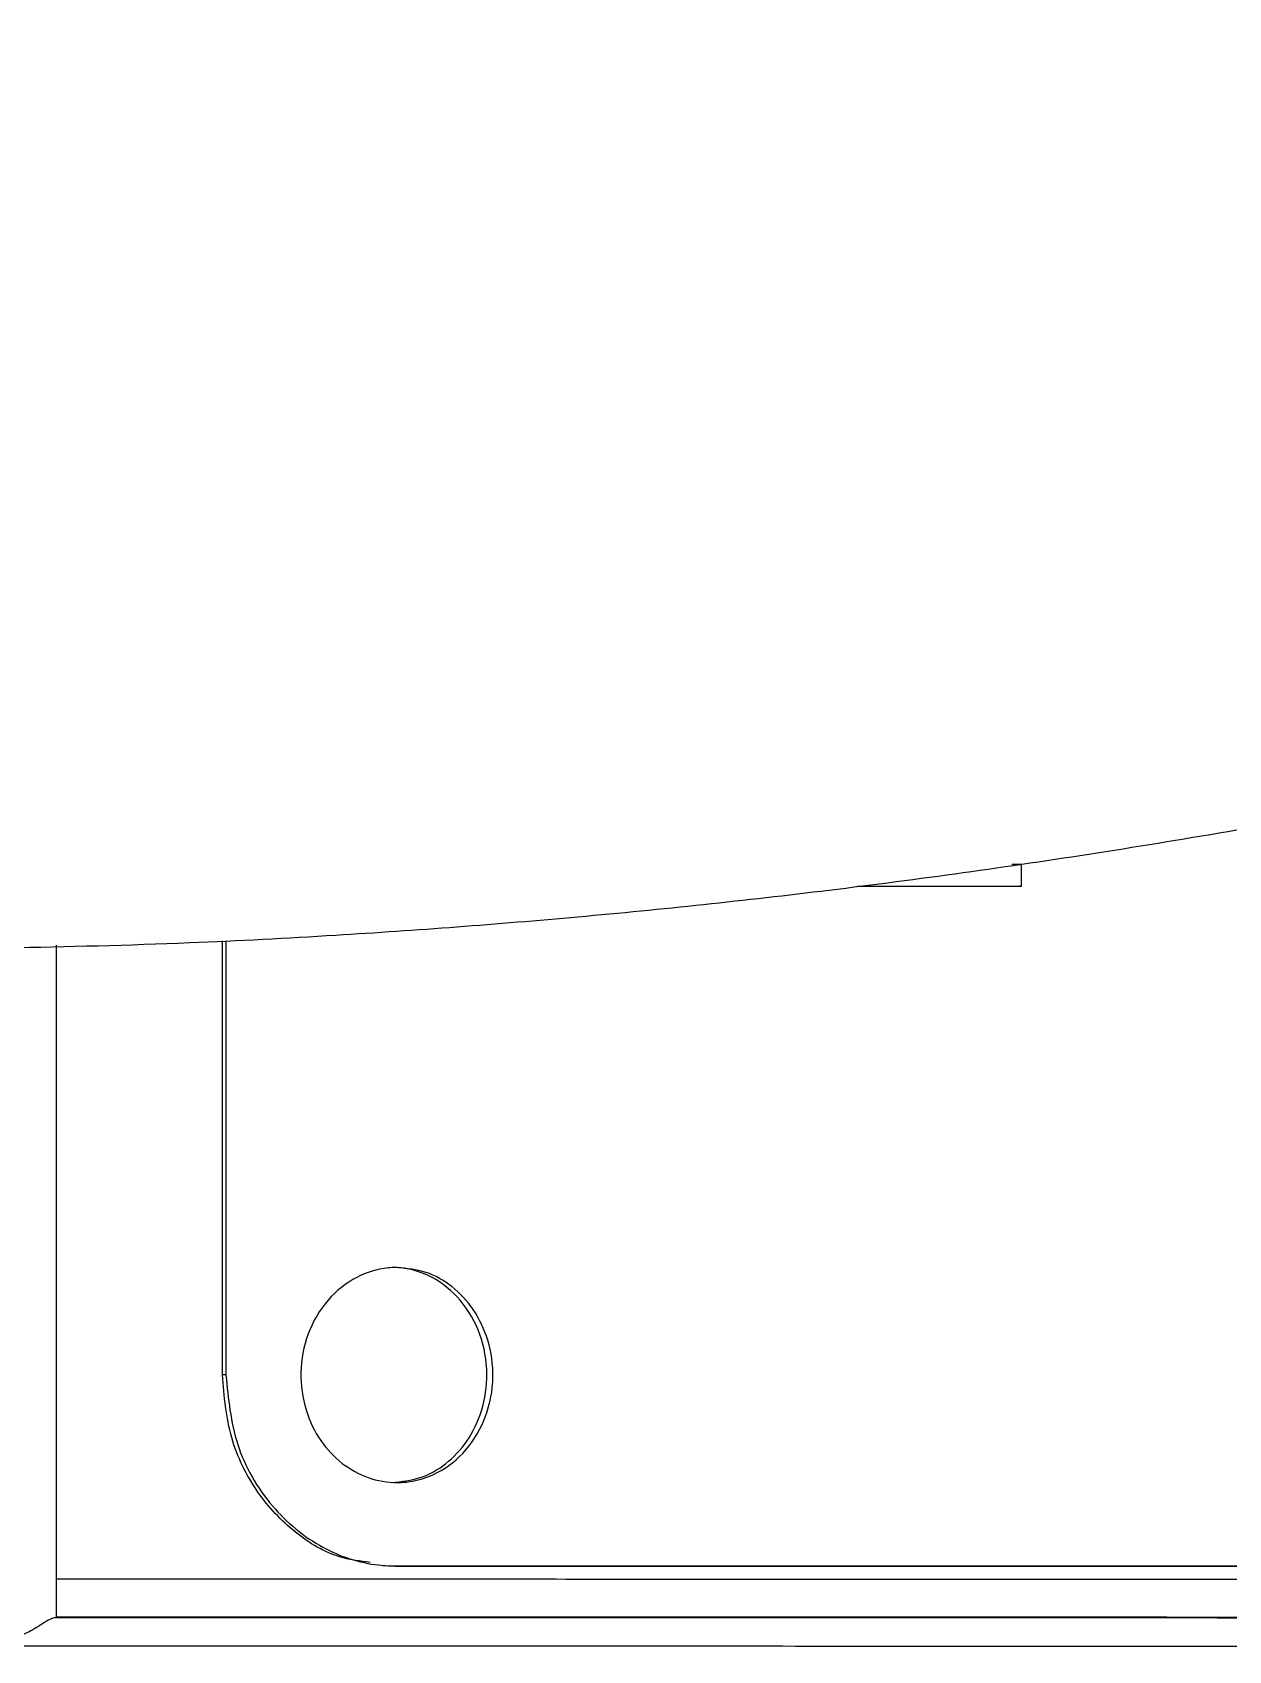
# Model space of a CAD drawing. Header units: millimetres. Extents: x 1852 to 4288, y 681 to 2404.
# Drawn here: x 2906.98 to 2932.02, y 942.27 to 976.14 of the extents above; entities that cross this region are included whole.
import ezdxf

# ---------------------------------------------------------------- set-up
doc = ezdxf.new("R2010")
doc.units = ezdxf.units.MM

msp = doc.modelspace()

# ---------------------------------------------------------------- linework, layer by layer
at = {"color": 7, "linetype": 'Continuous', "lineweight": 25}
for p, q in [((2927.684, 958.72), (2927.479, 958.72)), ((2927.684, 958.271), (2927.684, 958.72)), ((2927.684, 958.271), (2927.651, 958.271)), ((2907.473, 957.033), (2907.473, 942.968)), ((2910.954, 948.041), (2910.954, 957.124)), ((2911.03, 957.128), (2911.03, 948.041)), ((2911.03, 948.041), (2910.954, 948.041)), ((2914.613, 944.041), (2914.505, 944.041)), ((2907.473, 942.968), (2907.435, 942.962)), ((2907.473, 942.962), (2907.435, 942.962))]:
    msp.add_line(p, q, dxfattribs=at)
for points, knots in [([(2902.594, 956.935), (2905.154, 956.96), (2908.734, 956.995), (2914.004, 957.274), (2918.468, 957.609), (2923.784, 958.175), (2929.353, 958.948), (2935.167, 959.958), (2941.138, 961.214), (2947.214, 962.725), (2953.352, 964.495), (2959.517, 966.53), (2965.681, 968.829), (2971.817, 971.394), (2977.906, 974.225), (2983.925, 977.319), (2989.858, 980.673), (2995.687, 984.285), (3001.397, 988.151), (3006.972, 992.265), (3012.4, 996.622), (3017.665, 1001.216), (3022.757, 1006.041), (3027.661, 1011.089), (3032.368, 1016.352), (3036.866, 1021.822), (3041.144, 1027.49), (3045.193, 1033.347), (3049.003, 1039.384), (3052.564, 1045.589), (3055.87, 1051.954), (3058.91, 1058.467), (3061.68, 1065.116), (3064.17, 1071.89), (3066.375, 1078.778), (3068.29, 1085.767), (3069.909, 1092.844), (3071.226, 1099.998), (3072.239, 1107.215), (3072.944, 1114.482), (3073.337, 1121.786), (3073.415, 1129.114), (3073.178, 1136.452), (3072.624, 1143.787), (3071.752, 1151.105), (3070.562, 1158.392), (3069.054, 1165.634), (3067.229, 1172.819), (3065.088, 1179.932), (3062.634, 1186.959), (3059.87, 1193.888), (3056.797, 1200.704), (3053.42, 1207.395), (3049.742, 1213.947), (3045.768, 1220.347), (3041.503, 1226.582), (3036.952, 1232.64), (3032.12, 1238.508), (3027.013, 1244.175), (3021.637, 1249.627), (3016.19, 1254.675), (3010.717, 1259.327), (3005.258, 1263.597), (2999.633, 1267.639), (2993.852, 1271.447), (2987.924, 1275.016), (2981.862, 1278.338), (2975.676, 1281.408), (2969.38, 1284.221), (2962.986, 1286.773), (2956.511, 1289.059), (2949.973, 1291.076), (2943.398, 1292.818), (2936.825, 1294.283), (2930.331, 1295.465), (2924.042, 1296.362), (2918.518, 1296.945), (2913.635, 1297.313), (2908.811, 1297.552), (2902.837, 1297.67), (2897.32, 1297.559), (2892.051, 1297.287), (2887.587, 1296.95), (2882.27, 1296.385), (2876.701, 1295.612), (2870.888, 1294.602), (2864.917, 1293.345), (2858.841, 1291.835), (2852.703, 1290.064), (2846.538, 1288.03), (2840.374, 1285.73), (2834.237, 1283.165), (2828.149, 1280.335), (2822.13, 1277.241), (2816.197, 1273.886), (2810.368, 1270.274), (2804.658, 1266.409), (2799.082, 1262.295), (2793.655, 1257.937), (2788.389, 1253.343), (2783.298, 1248.519), (2778.393, 1243.471), (2773.686, 1238.208), (2769.189, 1232.738), (2764.91, 1227.07), (2760.862, 1221.213), (2757.052, 1215.176), (2753.49, 1208.97), (2750.185, 1202.605), (2747.143, 1196.093), (2744.381, 1189.442), (2742.044, 1183.16), (2740.765, 1179.055), (2740.202, 1177.246)], [0, 0, 0, 0, 0.0102074, 0.014274, 0.021037, 0.0280561, 0.0355867, 0.0434511, 0.0515783, 0.0599113, 0.0684099, 0.0770439, 0.085791, 0.0946336, 0.1035582, 0.112554, 0.1216124, 0.1307262, 0.1398897, 0.1490979, 0.1583469, 0.1676331, 0.1769537, 0.1863062, 0.1956884, 0.2050985, 0.2145348, 0.2239961, 0.233481, 0.2429885, 0.2525178, 0.262068, 0.2716385, 0.2812287, 0.2908382, 0.3004664, 0.3101132, 0.3197782, 0.3294613, 0.3391624, 0.3488814, 0.3586183, 0.3683733, 0.3781464, 0.387938, 0.3977483, 0.4075776, 0.4174265, 0.4272956, 0.4371854, 0.4470968, 0.4570307, 0.4669882, 0.4769704, 0.486979, 0.4970156, 0.5070822, 0.5171812, 0.5273154, 0.5374882, 0.5477037, 0.5569145, 0.5661226, 0.5753266, 0.5845258, 0.5937191, 0.6029052, 0.6120821, 0.6212471, 0.6303962, 0.6395236, 0.6486197, 0.6576679, 0.6666375, 0.6754633, 0.6839789, 0.6919633, 0.6976055, 0.7035012, 0.7112199, 0.7214273, 0.7254939, 0.7322569, 0.739276, 0.7468066, 0.754671, 0.7627982, 0.7711312, 0.7796298, 0.7882638, 0.7970109, 0.8058535, 0.8147781, 0.8237739, 0.8328323, 0.8419461, 0.8511096, 0.8603178, 0.8695668, 0.878853, 0.8881736, 0.8975261, 0.9069083, 0.9163184, 0.9257547, 0.935216, 0.9447009, 0.9542084, 0.9637377, 0.9732879, 0.9828584, 0.9924486, 1, 1, 1, 1]), ([(2924.248, 958.271), (2924.572, 958.271), (2925.726, 958.271), (2926.865, 958.271), (2927.684, 958.271)], [0, 0, 0, 0, 0.280701, 1, 1, 1, 1]), ([(2924.248, 958.271), (2924.563, 958.271), (2925.707, 958.271), (2926.834, 958.271), (2927.651, 958.271)], [0, 0, 0, 0, 0.2755349, 1, 1, 1, 1]), ([(2914.612, 950.291), (2914.817, 950.27), (2915.228, 950.229), (2915.785, 949.907), (2916.242, 949.419), (2916.553, 948.759), (2916.66, 947.979), (2916.511, 947.165), (2916.1, 946.453), (2915.498, 945.968), (2914.964, 945.806), (2914.471, 945.78), (2913.995, 945.863), (2913.436, 946.172), (2912.977, 946.664), (2912.664, 947.322), (2912.556, 948.103), (2912.707, 948.916), (2913.12, 949.629), (2913.724, 950.111), (2914.258, 950.279), (2914.549, 950.289), (2914.612, 950.291)], [0, 0, 0, 0, 0.046277, 0.09272, 0.141716, 0.195191, 0.253686, 0.315262, 0.376912, 0.43437, 0.485817, 0.500005, 0.546255, 0.592702, 0.641799, 0.695156, 0.753515, 0.815398, 0.876863, 0.934161, 0.985737, 1, 1, 1, 1]), ([(2914.504, 945.791), (2914.705, 945.811), (2915.109, 945.852), (2915.658, 946.168), (2916.109, 946.65), (2916.422, 947.304), (2916.534, 948.085), (2916.391, 948.904), (2915.983, 949.624), (2915.383, 950.112), (2914.852, 950.28), (2914.565, 950.289), (2914.504, 950.291)], [0, 0, 0, 0, 0.091204, 0.182877, 0.280201, 0.386683, 0.504084, 0.629289, 0.753835, 0.869316, 0.972151, 1, 1, 1, 1]), ([(2914.052, 944.119), (2913.844, 944.144), (2913.276, 944.213), (2912.435, 944.728), (2911.631, 945.583), (2911.066, 946.731), (2910.992, 947.598), (2910.954, 948.041)], [0, 0, 0, 0, 0.1152158, 0.315362, 0.5262097, 0.757885, 1, 1, 1, 1]), ([(2911.03, 948.041), (2911.077, 947.547), (2911.173, 946.558), (2911.918, 945.271), (2912.977, 944.389), (2913.946, 944.066), (2914.482, 944.046), (2914.612, 944.041)], [0, 0, 0, 0, 0.247809, 0.496064, 0.726764, 0.933891, 1, 1, 1, 1]), ([(2955.662, 944.041), (2954.924, 944.041), (2953.27, 944.041), (2949.421, 944.041), (2945.181, 944.041), (2939.58, 944.041), (2933.729, 944.041), (2927.597, 944.041), (2921.202, 944.041), (2917.208, 944.041), (2914.504, 944.041)], [0, 0, 0, 0, 0.0675233, 0.1515081, 0.3196482, 0.4036328, 0.5717715, 0.7399066, 0.8238912, 1, 1, 1, 1]), ([(2914.612, 944.041), (2915.258, 944.041), (2918.494, 944.041), (2924.246, 944.041), (2930.445, 944.041), (2936.455, 944.041), (2941.094, 944.041), (2946.631, 944.041), (2950.84, 944.041), (2955.774, 944.041), (2960.372, 944.041), (2964.467, 944.041), (2968.148, 944.042), (2970.757, 944.042), (2973.567, 944.042), (2975.437, 944.042), (2977.466, 944.042), (2978.222, 944.042), (2978.751, 944.042)], [0, 0, 0, 0, 0.020124, 0.100733, 0.181328, 0.221587, 0.302184, 0.342442, 0.423039, 0.463298, 0.543894, 0.624491, 0.664749, 0.745346, 0.785604, 0.8662, 0.906458, 1, 1, 1, 1]), ([(2907.473, 943.773), (2908.745, 943.773), (2911.072, 943.773), (2914.435, 943.772), (2917.568, 943.772), (2920.684, 943.771), (2923.778, 943.77), (2926.844, 943.769), (2929.875, 943.768), (2934.129, 943.766), (2939.669, 943.762), (2946.413, 943.757), (2953.141, 943.751), (2958.862, 943.743), (2963.582, 943.736), (2967.385, 943.728), (2970.819, 943.72), (2973.778, 943.711), (2976.231, 943.701), (2977.277, 943.694), (2977.809, 943.691)], [0, 0, 0, 0, 0.037781, 0.069081, 0.100468, 0.131943, 0.163506, 0.195157, 0.226895, 0.258722, 0.330934, 0.408983, 0.49287, 0.582593, 0.645672, 0.711347, 0.779618, 0.850484, 0.923944, 1, 1, 1, 1]), ([(2907.435, 942.962), (2907.404, 942.951), (2907.335, 942.929), (2907.126, 942.794), (2906.885, 942.644), (2906.659, 942.556), (2906.553, 942.55), (2906.518, 942.548)], [0, 0, 0, 0, 0.202377, 0.447822, 0.758573, 0.919939, 1, 1, 1, 1]), ([(2978.565, 942.892), (2978.065, 942.895), (2977.079, 942.901), (2974.798, 942.911), (2972.038, 942.919), (2968.809, 942.927), (2965.199, 942.935), (2960.653, 942.942), (2955.049, 942.95), (2948.331, 942.957), (2941.428, 942.963), (2934.499, 942.968), (2927.675, 942.971), (2921.065, 942.973), (2914.755, 942.974), (2910.25, 942.975), (2907.868, 942.975), (2907.473, 942.975)], [0, 0, 0, 0, 0.07139, 0.140843, 0.208359, 0.273937, 0.337578, 0.399281, 0.488173, 0.572709, 0.652888, 0.72871, 0.800173, 0.867277, 0.930021, 0.988406, 1, 1, 1, 1]), ([(2979.101, 942.878), (2978.376, 942.882), (2976.927, 942.891), (2973.136, 942.904), (2968.238, 942.916), (2962.198, 942.927), (2955.15, 942.937), (2947.207, 942.945), (2938.507, 942.952), (2929.2, 942.957), (2920.758, 942.96), (2913.478, 942.961), (2909.475, 942.961), (2907.473, 942.962)], [0, 0, 0, 0, 0.0981345, 0.196269, 0.2944034, 0.3925379, 0.4906723, 0.5888066, 0.686941, 0.7850753, 0.8832097, 0.9416048, 1, 1, 1, 1]), ([(2889.086, 942.37), (2892.11, 942.371), (2898.147, 942.373), (2907.3, 942.373), (2916.342, 942.372), (2925.169, 942.369), (2933.662, 942.364), (2940.506, 942.359), (2945.963, 942.354), (2950.316, 942.349), (2954.774, 942.343), (2959.252, 942.337), (2963.386, 942.33), (2967.127, 942.322), (2970.445, 942.314), (2973.48, 942.305), (2976.132, 942.295), (2978.367, 942.284), (2979.345, 942.277), (2979.844, 942.273)], [0, 0, 0, 0, 0.074691, 0.149062, 0.223115, 0.296848, 0.370262, 0.443356, 0.483243, 0.526636, 0.573536, 0.623941, 0.677851, 0.725458, 0.775499, 0.827974, 0.882883, 0.940225, 1, 1, 1, 1])]:
    msp.add_open_spline(points, degree=3, knots=knots, dxfattribs=at)

doc.saveas('drawing.dxf')
